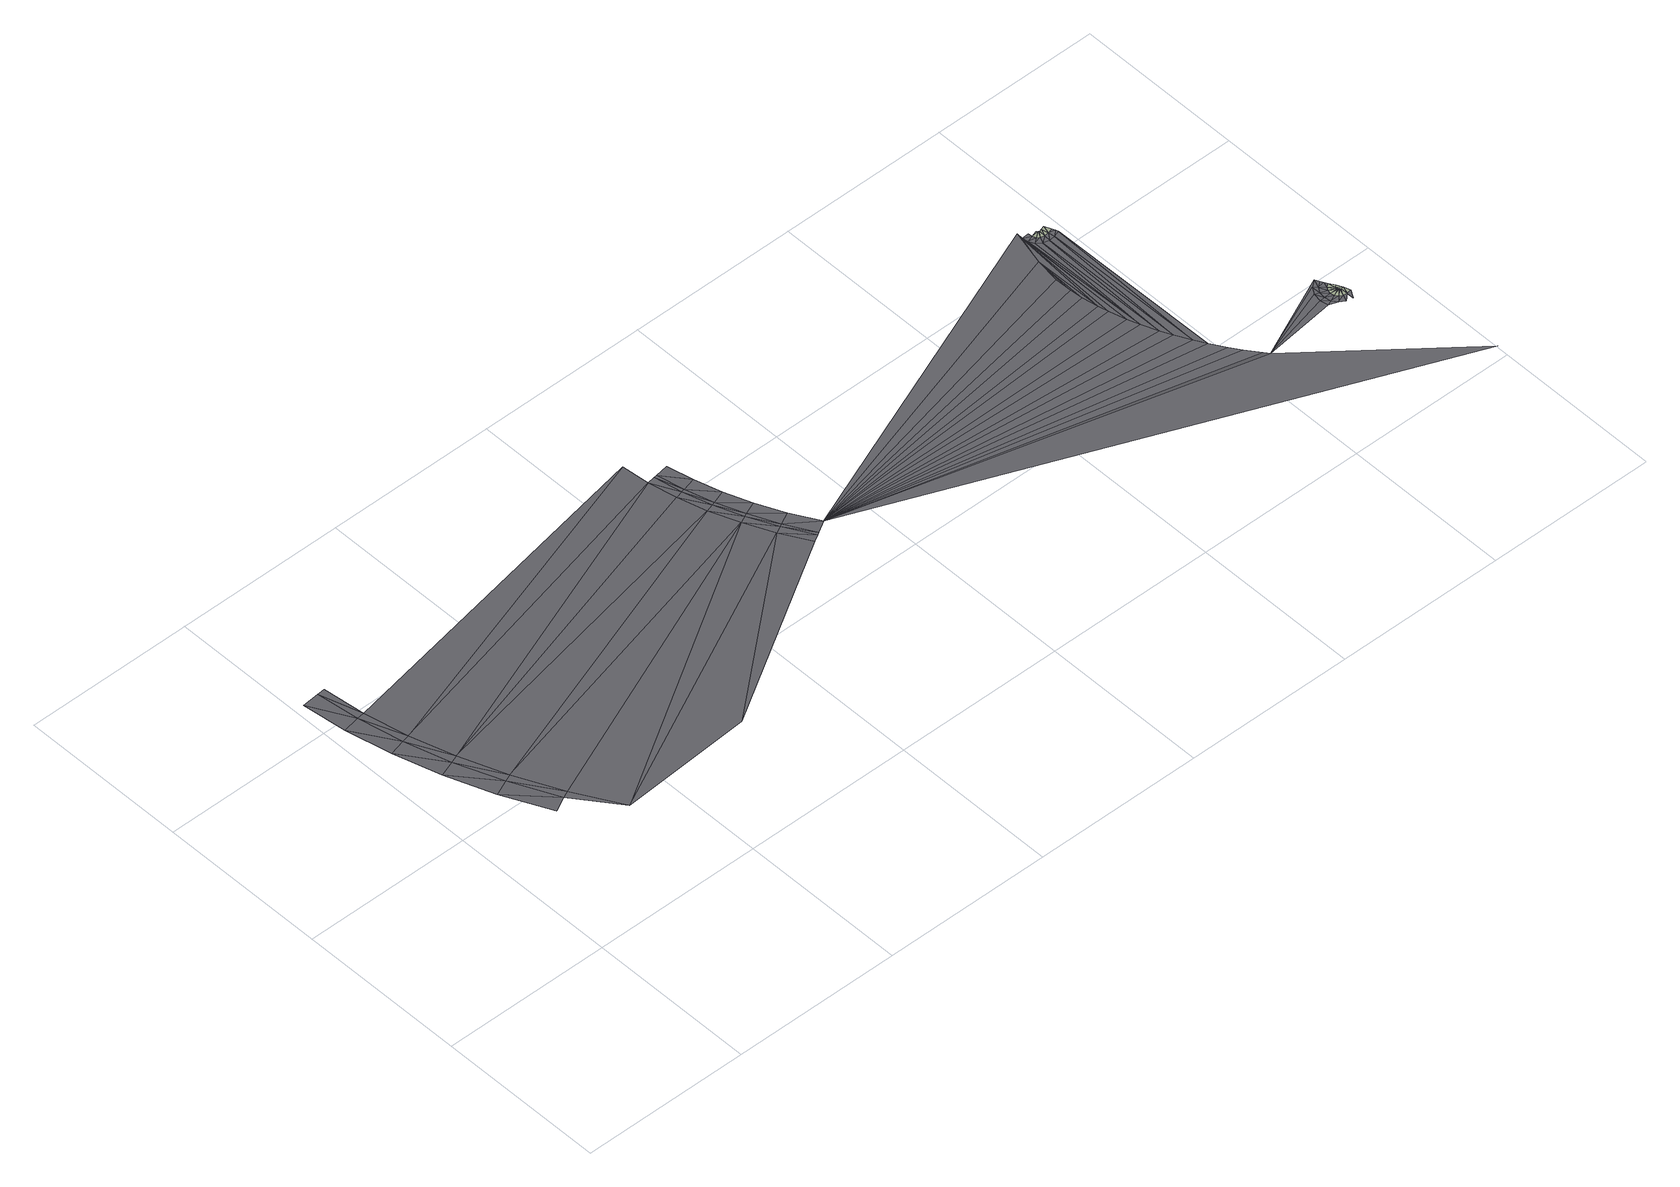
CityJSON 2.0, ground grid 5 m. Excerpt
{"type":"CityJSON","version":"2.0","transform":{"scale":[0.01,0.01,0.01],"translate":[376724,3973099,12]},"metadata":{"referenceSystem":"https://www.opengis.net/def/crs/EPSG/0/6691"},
"CityObjects":{
"road1":{"type":"Road","attributes":{"class":"1040","function":"9020","RoadStructureAttribute.sectionType":"9999"},"geometry":[{"type":"MultiSurface","lod":"3","boundaries":[[[0,1,2]],[[3,4,0]],[[2,5,6]],[[1,5,2]],[[4,1,0]],[[5,7,6]],[[6,7,8]],[[9,10,3]],[[10,4,3]],[[7,11,8]],[[1,12,5]],[[4,13,1]],[[5,14,7]],[[12,14,5]],[[13,12,1]],[[14,15,7]],[[7,15,11]],[[10,16,4]],[[16,13,4]],[[15,17,11]],[[18,16,10]],[[16,19,13]],[[20,21,18]],[[12,13,22]],[[14,12,23]],[[19,22,13]],[[15,14,24]],[[16,18,19]],[[25,12,22]],[[12,25,23]],[[14,23,24]],[[18,21,19]],[[20,26,21]],[[22,27,25]],[[19,28,22]],[[25,29,23]],[[27,29,25]],[[28,27,22]],[[29,30,23]],[[21,31,19]],[[31,28,19]],[[27,32,29]],[[28,33,27]],[[32,34,29]],[[33,32,27]],[[29,34,30]],[[34,35,30]],[[26,36,21]],[[36,31,21]],[[37,33,28]],[[31,37,28]],[[32,38,34]],[[33,39,32]],[[34,40,35]],[[41,37,31]],[[38,40,34]],[[39,38,32]],[[37,42,33]],[[36,41,31]],[[40,43,35]],[[42,39,33]],[[41,44,37]],[[44,42,37]],[[45,46,44]],[[47,45,44]],[[46,48,44]],[[49,47,44]],[[48,50,44]],[[51,49,44]],[[50,52,44]],[[53,51,44]],[[52,54,44]],[[55,53,44]],[[56,55,44]],[[54,57,44]],[[58,56,44]],[[59,58,44]],[[60,59,44]],[[57,61,44]],[[62,60,44]],[[63,46,45]],[[64,45,47]],[[63,48,46]],[[50,48,57]],[[65,47,49]],[[52,50,57]],[[66,49,51]],[[54,52,57]],[[67,51,53]],[[64,63,45]],[[68,64,47]],[[48,63,57]],[[69,53,55]],[[66,65,49]],[[67,66,51]],[[63,61,57]],[[68,47,65]],[[69,67,53]],[[63,64,70]],[[64,68,71]],[[70,64,71]],[[72,63,70]],[[68,65,73]],[[71,68,73]],[[73,65,74]],[[65,66,74]],[[70,71,75]],[[71,73,76]],[[77,70,75]],[[75,71,76]],[[73,74,78]],[[76,73,78]],[[74,66,79]],[[66,67,79]],[[78,74,80]],[[74,79,80]],[[81,79,67]],[[80,79,82]],[[69,81,67]],[[79,83,82]],[[79,81,83]],[[84,85,60]],[[85,86,60]],[[86,87,60]],[[87,88,60]],[[85,84,89]],[[86,85,90]],[[90,85,89]],[[89,84,91]],[[92,86,90]],[[87,86,92]],[[90,89,93]],[[92,90,94]],[[89,91,95]],[[96,87,92]],[[94,90,93]],[[93,89,95]],[[97,92,94]],[[96,92,97]],[[91,98,99]],[[95,91,99]],[[88,87,96]],[[100,96,97]],[[94,93,101]],[[93,95,102]],[[97,94,103]],[[104,88,96]],[[99,98,105]],[[106,96,100]],[[103,94,101]],[[95,99,107]],[[101,93,102]],[[100,97,108]],[[108,97,103]],[[102,95,107]],[[104,96,106]],[[109,100,108]],[[110,106,100]],[[99,105,111]],[[107,99,111]],[[103,101,109]],[[101,102,109]],[[108,103,109]],[[110,100,109]],[[102,107,109]],[[107,111,109]],[[112,110,109]],[[105,113,114]],[[111,115,109]],[[115,112,109]],[[111,105,115]],[[105,114,115]]],"semantics":{"surfaces":[{"type":"TrafficArea","function":"1000"},{"type":"TrafficArea","function":"2000"},{"type":"AuxiliaryTrafficArea","function":"3000"}],"values":[0,0,0,0,0,0,0,0,0,0,0,0,0,0,0,0,0,0,0,0,0,1,1,1,1,1,1,1,1,1,1,1,1,0,0,0,0,0,0,0,0,0,0,0,0,0,0,0,0,0,0,0,0,0,0,0,0,0,0,0,0,0,0,0,0,0,0,0,0,0,0,0,0,0,0,0,0,0,0,0,0,0,0,0,0,0,0,0,0,0,0,0,0,0,0,0,0,0,0,0,0,0,0,0,0,0,2,2,2,2,2,2,0,0,2,2,0,2,0,2,0,0,0,0,0,0,0,0,0,0,0,0,0,0,0,0,0,0,0,0,0,0,0,2,2,2,0,0,0,2,2,2,2,2,2,0,2,0,2,2,2,2,2,2,2,2,2,0,2,2,2,2]}}]}
},
"vertices":[
[116,700,0],[163,716,0],[75,837,0],[170,560,0],[216,580,0],[123,850,0],[46,972,0],[96,981,0],[30,1104,0],[237,419,0],[281,442,0],[80,1108,0],[185,724,0],[237,589,0],[146,855,0],[118,984,0],[302,452,0],[103,1110,0],[380,313,0],[1232,836,10],[774,337,4],[1272,751,10],[1199,921,10],[1158,1089,10],[1149,1171,10],[1175,1005,10],[1320,666,10],[1221,928,10],[1253,845,10],[1197,1011,10],[1181,1092,10],[1292,761,10],[1231,931,10],[1262,849,10],[1207,1013,10],[1191,1094,10],[1340,678,10],[1301,766,10],[1269,944,10],[1299,865,10],[1246,1023,10],[1348,683,10],[1337,784,10],[1230,1100,10],[1383,703,10],[2393,709,13],[2379,758,13],[2405,673,13],[2372,789,12],[2424,626,13],[2364,838,12],[2440,592,13],[2361,876,12],[2463,548,14],[2359,925,12],[2481,514,14],[2508,471,14],[2369,999,13],[2529,440,14],[2558,399,15],[2568,381,18],[2396,1105,13],[2992,25,18],[2395,1086,13],[2397,1068,13],[2420,1040,13],[2438,1035,13],[2457,1036,13],[2405,1052,13],[2476,1043,13],[2417,1074,13],[2421,1064,13],[2415,1087,13],[2429,1058,13],[2440,1055,13],[2437,1077,13],[2439,1076,13],[2436,1080,13],[2442,1075,13],[2453,1056,13],[2449,1076,13],[2473,1052,13],[2461,1080,13],[2469,1061,13],[2784,409,18],[2779,433,18],[2783,458,18],[2796,480,18],[2817,495,18],[2798,415,18],[2794,434,18],[2810,399,18],[2797,453,18],[2817,423,18],[2814,435,18],[2824,414,18],[2807,469,18],[2816,446,18],[2826,389,18],[2833,408,18],[2822,456,18],[2836,432,18],[2837,429,18],[2835,435,18],[2824,482,18],[2845,406,18],[2829,473,18],[2841,427,18],[2835,439,18],[2837,442,18],[2834,464,18],[2844,427,18],[2844,447,18],[2845,386,18],[2859,410,18],[2853,429,18]
]}
